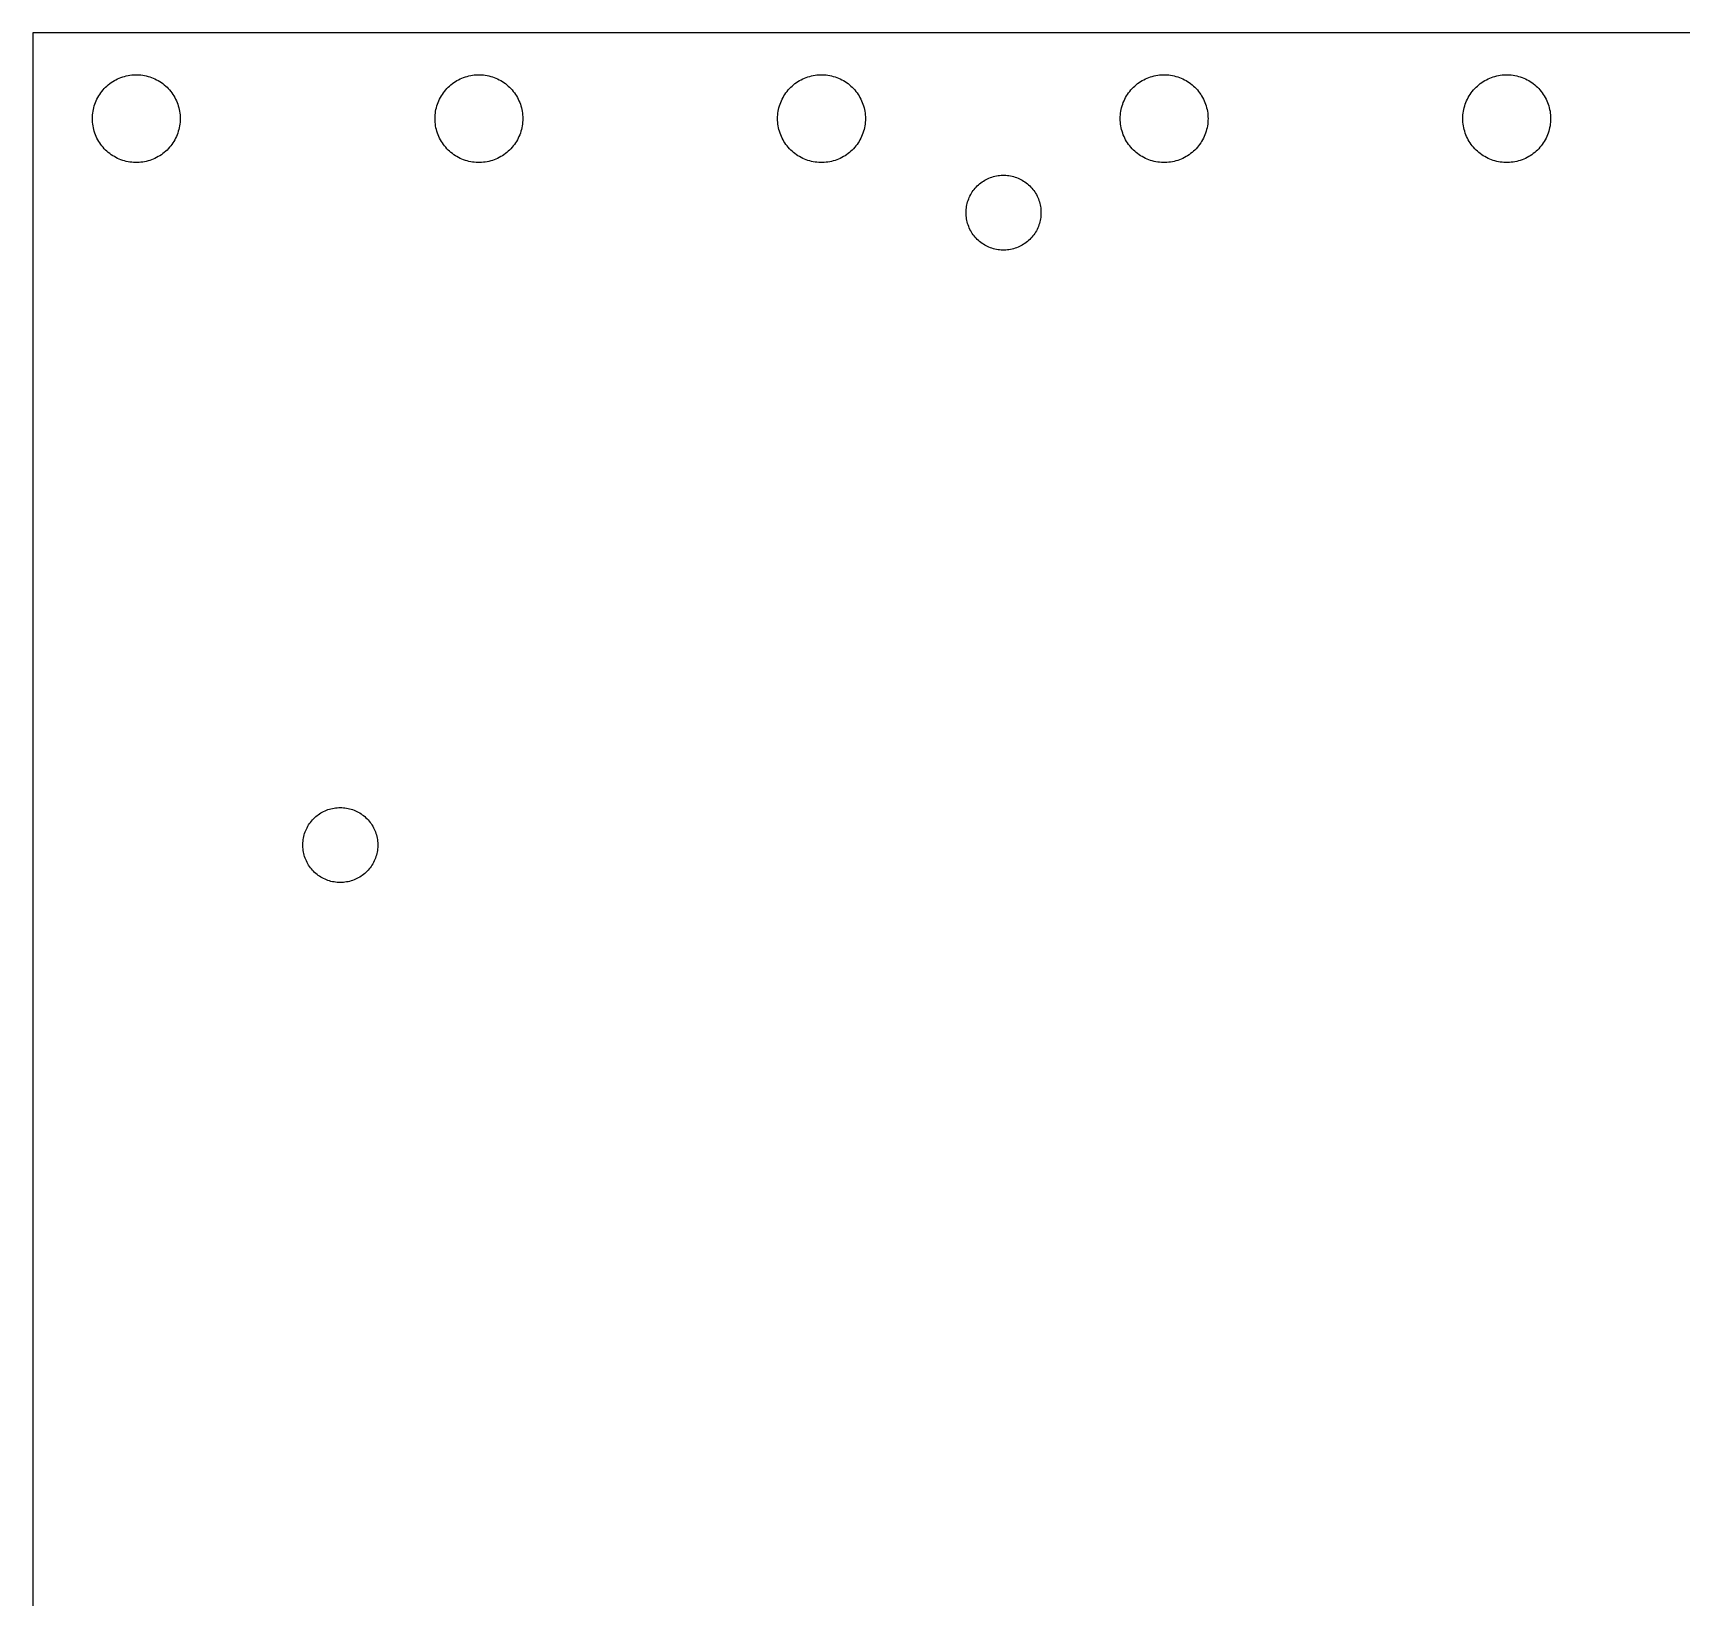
# Model space of a CAD drawing. Header units: metres. Extents: x -153 to 153, y -94 to 52.
# Drawn here: x -152.8 to -75.9, y -21 to 52.1 of the extents above; entities that cross this region are included whole.
import ezdxf

# ---------------------------------------------------------------- set-up
doc = ezdxf.new("R2010")
doc.units = ezdxf.units.M

msp = doc.modelspace()

# ---------------------------------------------------------------- linework, layer by layer
for p, q in [((152.825, 52.0697), (-152.825, 52.0697)), ((-152.825, 52.0697), (-152.825, -74.9299)), ((-148.633, 50.0194), (-148.551, 50.0442)), ((-148.551, 50.0442), (-148.467, 50.0655)), ((-148.467, 50.0655), (-148.384, 50.0834)), ((-148.384, 50.0834), (-148.299, 50.0977)), ((-148.299, 50.0977), (-148.213, 50.1086)), ((-148.213, 50.1086), (-148.128, 50.1159)), ((-148.128, 50.1159), (-148.042, 50.1194)), ((-148.042, 50.1194), (-147.956, 50.1194)), ((-147.956, 50.1194), (-147.87, 50.1159)), ((-147.87, 50.1159), (-147.785, 50.1086)), ((-147.785, 50.1086), (-147.7, 50.0977)), ((-147.7, 50.0977), (-147.615, 50.0834)), ((-147.615, 50.0834), (-147.531, 50.0655)), ((-147.531, 50.0655), (-147.448, 50.0442)), ((-147.448, 50.0442), (-147.366, 50.0194)), ((-132.633, 50.0194), (-132.55, 50.0442)), ((-132.55, 50.0442), (-132.467, 50.0655)), ((-132.467, 50.0655), (-132.383, 50.0834)), ((-132.383, 50.0834), (-132.299, 50.0977)), ((-132.299, 50.0977), (-132.214, 50.1086)), ((-132.214, 50.1086), (-132.128, 50.1159)), ((-132.128, 50.1159), (-132.042, 50.1194)), ((-132.042, 50.1194), (-131.956, 50.1194)), ((-131.956, 50.1194), (-131.871, 50.1159)), ((-131.871, 50.1159), (-131.785, 50.1086)), ((-131.785, 50.1086), (-131.7, 50.0977)), ((-131.7, 50.0977), (-131.615, 50.0834)), ((-131.615, 50.0834), (-131.531, 50.0655)), ((-131.531, 50.0655), (-131.448, 50.0442)), ((-131.448, 50.0442), (-131.366, 50.0194)), ((-116.633, 50.0194), (-116.551, 50.0442)), ((-116.551, 50.0442), (-116.467, 50.0655)), ((-116.467, 50.0655), (-116.384, 50.0834)), ((-116.384, 50.0834), (-116.299, 50.0977)), ((-116.299, 50.0977), (-116.213, 50.1086)), ((-116.213, 50.1086), (-116.128, 50.1159)), ((-116.128, 50.1159), (-116.042, 50.1194)), ((-116.042, 50.1194), (-115.956, 50.1194)), ((-115.956, 50.1194), (-115.87, 50.1159)), ((-115.87, 50.1159), (-115.785, 50.1086)), ((-115.785, 50.1086), (-115.7, 50.0977)), ((-115.7, 50.0977), (-115.615, 50.0834)), ((-115.615, 50.0834), (-115.531, 50.0655)), ((-115.531, 50.0655), (-115.448, 50.0442)), ((-115.448, 50.0442), (-115.366, 50.0194)), ((-100.633, 50.0194), (-100.55, 50.0442)), ((-100.55, 50.0442), (-100.468, 50.0655)), ((-100.468, 50.0655), (-100.383, 50.0834)), ((-100.383, 50.0834), (-100.299, 50.0977)), ((-100.299, 50.0977), (-100.214, 50.1086)), ((-100.214, 50.1086), (-100.128, 50.1159)), ((-100.128, 50.1159), (-100.042, 50.1194)), ((-100.042, 50.1194), (-99.9563, 50.1194)), ((-99.9563, 50.1194), (-99.8706, 50.1159)), ((-99.8706, 50.1159), (-99.785, 50.1086)), ((-99.785, 50.1086), (-99.6997, 50.0977)), ((-99.6997, 50.0977), (-99.6152, 50.0834)), ((-99.6152, 50.0834), (-99.5311, 50.0655)), ((-99.5311, 50.0655), (-99.4482, 50.0442)), ((-99.4482, 50.0442), (-99.366, 50.0194)), ((-84.6328, 50.0194), (-84.5507, 50.0442)), ((-84.5507, 50.0442), (-84.4673, 50.0655)), ((-84.4673, 50.0655), (-84.3836, 50.0834)), ((-84.3836, 50.0834), (-84.2987, 50.0977)), ((-84.2987, 50.0977), (-84.2135, 50.1086)), ((-84.2135, 50.1086), (-84.1282, 50.1159)), ((-84.1282, 50.1159), (-84.0422, 50.1194)), ((-84.0422, 50.1194), (-83.9565, 50.1194)), ((-83.9565, 50.1194), (-83.8705, 50.1159)), ((-83.8705, 50.1159), (-83.7852, 50.1086)), ((-83.7852, 50.1086), (-83.6999, 50.0977)), ((-83.6999, 50.0977), (-83.6151, 50.0834)), ((-83.6151, 50.0834), (-83.5313, 50.0655)), ((-83.5313, 50.0655), (-83.448, 50.0442)), ((-83.448, 50.0442), (-83.3658, 50.0194)), ((-149.707, 49.2044), (-149.658, 49.2749)), ((-149.658, 49.2749), (-149.606, 49.3431)), ((-149.606, 49.3431), (-149.551, 49.4094)), ((-149.551, 49.4094), (-149.494, 49.4729)), ((-149.494, 49.4729), (-149.434, 49.5346)), ((-149.434, 49.5346), (-149.371, 49.5931)), ((-149.371, 49.5931), (-149.306, 49.6493)), ((-149.306, 49.6493), (-149.239, 49.7028)), ((-149.239, 49.7028), (-149.169, 49.7532)), ((-149.169, 49.7532), (-149.098, 49.8008)), ((-149.098, 49.8008), (-149.024, 49.845)), ((-149.024, 49.845), (-148.949, 49.8865)), ((-148.949, 49.8865), (-148.872, 49.9249)), ((-148.872, 49.9249), (-148.794, 49.9597)), ((-148.794, 49.9597), (-148.714, 49.9911)), ((-148.714, 49.9911), (-148.633, 50.0194)), ((-147.366, 50.0194), (-147.285, 49.9911)), ((-147.285, 49.9911), (-147.205, 49.9597)), ((-147.205, 49.9597), (-147.126, 49.9249)), ((-147.126, 49.9249), (-147.05, 49.8865)), ((-147.05, 49.8865), (-146.974, 49.845)), ((-146.974, 49.845), (-146.901, 49.8008)), ((-146.901, 49.8008), (-146.829, 49.7532)), ((-146.829, 49.7532), (-146.76, 49.7028)), ((-146.76, 49.7028), (-146.693, 49.6493)), ((-146.693, 49.6493), (-146.627, 49.5931)), ((-146.627, 49.5931), (-146.565, 49.5346)), ((-146.565, 49.5346), (-146.505, 49.4729)), ((-146.505, 49.4729), (-146.448, 49.4094)), ((-146.448, 49.4094), (-146.393, 49.3431)), ((-146.393, 49.3431), (-146.341, 49.2749)), ((-146.341, 49.2749), (-146.292, 49.2044)), ((-133.707, 49.2044), (-133.658, 49.2749)), ((-133.658, 49.2749), (-133.606, 49.3431)), ((-133.606, 49.3431), (-133.551, 49.4094)), ((-133.551, 49.4094), (-133.494, 49.4729)), ((-133.494, 49.4729), (-133.434, 49.5346)), ((-133.434, 49.5346), (-133.371, 49.5931)), ((-133.371, 49.5931), (-133.306, 49.6493)), ((-133.306, 49.6493), (-133.239, 49.7028)), ((-133.239, 49.7028), (-133.169, 49.7532)), ((-133.169, 49.7532), (-133.098, 49.8008)), ((-133.098, 49.8008), (-133.024, 49.845)), ((-133.024, 49.845), (-132.949, 49.8865)), ((-132.949, 49.8865), (-132.872, 49.9249)), ((-132.872, 49.9249), (-132.794, 49.9597)), ((-132.794, 49.9597), (-132.714, 49.9911)), ((-132.714, 49.9911), (-132.633, 50.0194)), ((-131.366, 50.0194), (-131.285, 49.9911)), ((-131.285, 49.9911), (-131.205, 49.9597)), ((-131.205, 49.9597), (-131.126, 49.9249)), ((-131.126, 49.9249), (-131.05, 49.8865)), ((-131.05, 49.8865), (-130.974, 49.845)), ((-130.974, 49.845), (-130.901, 49.8008)), ((-130.901, 49.8008), (-130.829, 49.7532)), ((-130.829, 49.7532), (-130.76, 49.7028)), ((-130.76, 49.7028), (-130.692, 49.6493)), ((-130.692, 49.6493), (-130.628, 49.5931)), ((-130.628, 49.5931), (-130.565, 49.5346)), ((-130.565, 49.5346), (-130.505, 49.4729)), ((-130.505, 49.4729), (-130.447, 49.4094)), ((-130.447, 49.4094), (-130.393, 49.3431)), ((-130.393, 49.3431), (-130.341, 49.2749)), ((-130.341, 49.2749), (-130.292, 49.2044)), ((-117.707, 49.2044), (-117.658, 49.2749)), ((-117.658, 49.2749), (-117.606, 49.3431)), ((-117.606, 49.3431), (-117.551, 49.4094)), ((-117.551, 49.4094), (-117.494, 49.4729)), ((-117.494, 49.4729), (-117.434, 49.5346)), ((-117.434, 49.5346), (-117.371, 49.5931)), ((-117.371, 49.5931), (-117.306, 49.6493)), ((-117.306, 49.6493), (-117.239, 49.7028)), ((-117.239, 49.7028), (-117.169, 49.7532)), ((-117.169, 49.7532), (-117.098, 49.8008)), ((-117.098, 49.8008), (-117.024, 49.845)), ((-117.024, 49.845), (-116.949, 49.8865)), ((-116.949, 49.8865), (-116.872, 49.9249)), ((-116.872, 49.9249), (-116.794, 49.9597)), ((-116.794, 49.9597), (-116.714, 49.9911)), ((-116.714, 49.9911), (-116.633, 50.0194)), ((-115.366, 50.0194), (-115.285, 49.9911)), ((-115.285, 49.9911), (-115.205, 49.9597)), ((-115.205, 49.9597), (-115.126, 49.9249)), ((-115.126, 49.9249), (-115.05, 49.8865)), ((-115.05, 49.8865), (-114.974, 49.845)), ((-114.974, 49.845), (-114.901, 49.8008)), ((-114.901, 49.8008), (-114.829, 49.7532)), ((-114.829, 49.7532), (-114.76, 49.7028)), ((-114.76, 49.7028), (-114.693, 49.6493)), ((-114.693, 49.6493), (-114.627, 49.5931)), ((-114.627, 49.5931), (-114.565, 49.5346)), ((-114.565, 49.5346), (-114.505, 49.4729)), ((-114.505, 49.4729), (-114.448, 49.4094)), ((-114.448, 49.4094), (-114.393, 49.3431)), ((-114.393, 49.3431), (-114.341, 49.2749)), ((-114.341, 49.2749), (-114.292, 49.2044)), ((-101.707, 49.2044), (-101.658, 49.2749)), ((-101.658, 49.2749), (-101.606, 49.3431)), ((-101.606, 49.3431), (-101.551, 49.4094)), ((-101.551, 49.4094), (-101.494, 49.4729)), ((-101.494, 49.4729), (-101.434, 49.5346)), ((-101.434, 49.5346), (-101.371, 49.5931)), ((-101.371, 49.5931), (-101.306, 49.6493)), ((-101.306, 49.6493), (-101.239, 49.7028)), ((-101.239, 49.7028), (-101.169, 49.7532)), ((-101.169, 49.7532), (-101.098, 49.8008)), ((-101.098, 49.8008), (-101.024, 49.845)), ((-101.024, 49.845), (-100.949, 49.8865)), ((-100.949, 49.8865), (-100.872, 49.9249)), ((-100.872, 49.9249), (-100.794, 49.9597)), ((-100.794, 49.9597), (-100.714, 49.9911)), ((-100.714, 49.9911), (-100.633, 50.0194)), ((-99.366, 50.0194), (-99.2846, 49.9911)), ((-99.2846, 49.9911), (-99.2048, 49.9597)), ((-99.2048, 49.9597), (-99.1265, 49.9249)), ((-99.1265, 49.9249), (-99.0494, 49.8865)), ((-99.0494, 49.8865), (-98.9742, 49.845)), ((-98.9742, 49.845), (-98.9009, 49.8008)), ((-98.9009, 49.8008), (-98.8292, 49.7532)), ((-98.8292, 49.7532), (-98.7599, 49.7028)), ((-98.7599, 49.7028), (-98.6924, 49.6493)), ((-98.6924, 49.6493), (-98.6277, 49.5931)), ((-98.6277, 49.5931), (-98.5649, 49.5346)), ((-98.5649, 49.5346), (-98.5048, 49.4729)), ((-98.5048, 49.4729), (-98.4475, 49.4094)), ((-98.4475, 49.4094), (-98.3928, 49.3431)), ((-98.3928, 49.3431), (-98.3409, 49.2749)), ((-98.3409, 49.2749), (-98.2917, 49.2044)), ((-85.7068, 49.2044), (-85.6579, 49.2749)), ((-85.6579, 49.2749), (-85.606, 49.3431)), ((-85.606, 49.3431), (-85.551, 49.4094)), ((-85.551, 49.4094), (-85.4936, 49.4729)), ((-85.4936, 49.4729), (-85.4335, 49.5346)), ((-85.4335, 49.5346), (-85.3711, 49.5931)), ((-85.3711, 49.5931), (-85.306, 49.6493)), ((-85.306, 49.6493), (-85.2386, 49.7028)), ((-85.2386, 49.7028), (-85.1692, 49.7532)), ((-85.1692, 49.7532), (-85.0979, 49.8008)), ((-85.0979, 49.8008), (-85.0243, 49.845)), ((-85.0243, 49.845), (-84.9491, 49.8865)), ((-84.9491, 49.8865), (-84.8723, 49.9249)), ((-84.8723, 49.9249), (-84.7937, 49.9597)), ((-84.7937, 49.9597), (-84.7138, 49.9911)), ((-84.7138, 49.9911), (-84.6328, 50.0194)), ((-83.3658, 50.0194), (-83.2848, 49.9911)), ((-83.2848, 49.9911), (-83.205, 49.9597)), ((-83.205, 49.9597), (-83.1263, 49.9249)), ((-83.1263, 49.9249), (-83.0496, 49.8865)), ((-83.0496, 49.8865), (-82.9744, 49.845)), ((-82.9744, 49.845), (-82.9008, 49.8008)), ((-82.9008, 49.8008), (-82.8294, 49.7532)), ((-82.8294, 49.7532), (-82.7601, 49.7028)), ((-82.7601, 49.7028), (-82.6926, 49.6493)), ((-82.6926, 49.6493), (-82.6275, 49.5931)), ((-82.6275, 49.5931), (-82.5651, 49.5346)), ((-82.5651, 49.5346), (-82.505, 49.4729)), ((-82.505, 49.4729), (-82.4473, 49.4094)), ((-82.4473, 49.4094), (-82.3926, 49.3431)), ((-82.3926, 49.3431), (-82.3407, 49.2749)), ((-82.3407, 49.2749), (-82.2919, 49.2044)), ((-150.021, 48.4118), (-150.004, 48.4959)), ((-150.004, 48.4959), (-149.985, 48.5796)), ((-149.985, 48.5796), (-149.962, 48.6621)), ((-149.962, 48.6621), (-149.935, 48.7439)), ((-149.935, 48.7439), (-149.905, 48.8245)), ((-149.905, 48.8245), (-149.872, 48.9036)), ((-149.872, 48.9036), (-149.835, 48.9811)), ((-149.835, 48.9811), (-149.796, 49.0575)), ((-149.796, 49.0575), (-149.753, 49.1319)), ((-149.753, 49.1319), (-149.707, 49.2044)), ((-146.292, 49.2044), (-146.246, 49.1319)), ((-146.246, 49.1319), (-146.203, 49.0575)), ((-146.203, 49.0575), (-146.163, 48.9811)), ((-146.163, 48.9811), (-146.127, 48.9036)), ((-146.127, 48.9036), (-146.093, 48.8245)), ((-146.093, 48.8245), (-146.063, 48.7439)), ((-146.063, 48.7439), (-146.037, 48.6621)), ((-146.037, 48.6621), (-146.014, 48.5796)), ((-146.014, 48.5796), (-145.994, 48.4959)), ((-145.994, 48.4959), (-145.978, 48.4118)), ((-134.021, 48.4118), (-134.005, 48.4959)), ((-134.005, 48.4959), (-133.985, 48.5796)), ((-133.985, 48.5796), (-133.962, 48.6621)), ((-133.962, 48.6621), (-133.935, 48.7439)), ((-133.935, 48.7439), (-133.905, 48.8245)), ((-133.905, 48.8245), (-133.872, 48.9036)), ((-133.872, 48.9036), (-133.836, 48.9811)), ((-133.836, 48.9811), (-133.796, 49.0575)), ((-133.796, 49.0575), (-133.753, 49.1319)), ((-133.753, 49.1319), (-133.707, 49.2044)), ((-130.292, 49.2044), (-130.246, 49.1319)), ((-130.246, 49.1319), (-130.203, 49.0575)), ((-130.203, 49.0575), (-130.163, 48.9811)), ((-130.163, 48.9811), (-130.127, 48.9036)), ((-130.127, 48.9036), (-130.093, 48.8245)), ((-130.093, 48.8245), (-130.063, 48.7439)), ((-130.063, 48.7439), (-130.037, 48.6621)), ((-130.037, 48.6621), (-130.014, 48.5796)), ((-130.014, 48.5796), (-129.994, 48.4959)), ((-129.994, 48.4959), (-129.978, 48.4118)), ((-118.021, 48.4118), (-118.004, 48.4959)), ((-118.004, 48.4959), (-117.985, 48.5796)), ((-117.985, 48.5796), (-117.962, 48.6621)), ((-117.962, 48.6621), (-117.935, 48.7439)), ((-117.935, 48.7439), (-117.905, 48.8245)), ((-117.905, 48.8245), (-117.872, 48.9036)), ((-117.872, 48.9036), (-117.835, 48.9811)), ((-117.835, 48.9811), (-117.796, 49.0575)), ((-117.796, 49.0575), (-117.753, 49.1319)), ((-117.753, 49.1319), (-117.707, 49.2044)), ((-114.292, 49.2044), (-114.246, 49.1319)), ((-114.246, 49.1319), (-114.203, 49.0575)), ((-114.203, 49.0575), (-114.163, 48.9811)), ((-114.163, 48.9811), (-114.126, 48.9036)), ((-114.126, 48.9036), (-114.093, 48.8245)), ((-114.093, 48.8245), (-114.063, 48.7439)), ((-114.063, 48.7439), (-114.037, 48.6621)), ((-114.037, 48.6621), (-114.014, 48.5796)), ((-114.014, 48.5796), (-113.994, 48.4959)), ((-113.994, 48.4959), (-113.978, 48.4118)), ((-102.021, 48.4118), (-102.005, 48.4959)), ((-102.005, 48.4959), (-101.985, 48.5796)), ((-101.985, 48.5796), (-101.962, 48.6621)), ((-101.962, 48.6621), (-101.935, 48.7439)), ((-101.935, 48.7439), (-101.905, 48.8245)), ((-101.905, 48.8245), (-101.872, 48.9036)), ((-101.872, 48.9036), (-101.836, 48.9811)), ((-101.836, 48.9811), (-101.796, 49.0575)), ((-101.796, 49.0575), (-101.753, 49.1319)), ((-101.753, 49.1319), (-101.707, 49.2044)), ((-98.2917, 49.2044), (-98.2459, 49.1319)), ((-98.2459, 49.1319), (-98.2029, 49.0575)), ((-98.2029, 49.0575), (-98.163, 48.9811)), ((-98.163, 48.9811), (-98.1266, 48.9036)), ((-98.1266, 48.9036), (-98.0932, 48.8245)), ((-98.0932, 48.8245), (-98.0634, 48.7439)), ((-98.0634, 48.7439), (-98.0367, 48.6621)), ((-98.0367, 48.6621), (-98.0138, 48.5796)), ((-98.0138, 48.5796), (-97.994, 48.4959)), ((-97.994, 48.4959), (-97.9781, 48.4118)), ((-86.0207, 48.4118), (-86.0044, 48.4959)), ((-86.0044, 48.4959), (-85.9851, 48.5796)), ((-85.9851, 48.5796), (-85.9618, 48.6621)), ((-85.9618, 48.6621), (-85.9355, 48.7439)), ((-85.9355, 48.7439), (-85.9052, 48.8245)), ((-85.9052, 48.8245), (-85.8723, 48.9036)), ((-85.8723, 48.9036), (-85.8355, 48.9811)), ((-85.8355, 48.9811), (-85.7959, 49.0575)), ((-85.7959, 49.0575), (-85.7529, 49.1319)), ((-85.7529, 49.1319), (-85.7068, 49.2044)), ((-82.2919, 49.2044), (-82.2458, 49.1319)), ((-82.2458, 49.1319), (-82.2027, 49.0575)), ((-82.2027, 49.0575), (-82.1632, 48.9811)), ((-82.1632, 48.9811), (-82.1264, 48.9036)), ((-82.1264, 48.9036), (-82.0934, 48.8245)), ((-82.0934, 48.8245), (-82.0632, 48.7439)), ((-82.0632, 48.7439), (-82.0369, 48.6621)), ((-82.0369, 48.6621), (-82.0136, 48.5796)), ((-82.0136, 48.5796), (-81.9942, 48.4959)), ((-81.9942, 48.4959), (-81.9779, 48.4118)), ((-150.049, 48.0699), (-150.047, 48.1556)), ((-150.047, 47.9839), (-150.049, 48.0699)), ((-150.047, 48.1556), (-150.042, 48.2412)), ((-150.042, 47.8982), (-150.047, 47.9839)), ((-150.042, 48.2412), (-150.033, 48.3269)), ((-150.033, 47.813), (-150.042, 47.8982)), ((-150.033, 48.3269), (-150.021, 48.4118)), ((-150.021, 47.7281), (-150.033, 47.813)), ((-150.004, 47.6436), (-150.021, 47.7281)), ((-145.978, 47.7281), (-145.994, 47.6436)), ((-145.978, 48.4118), (-145.966, 48.3269)), ((-145.966, 47.813), (-145.978, 47.7281)), ((-145.966, 48.3269), (-145.957, 48.2412)), ((-145.957, 47.8982), (-145.966, 47.813)), ((-145.957, 48.2412), (-145.951, 48.1556)), ((-145.951, 47.9839), (-145.957, 47.8982)), ((-145.951, 48.1556), (-145.949, 48.0699)), ((-145.949, 48.0699), (-145.951, 47.9839)), ((-134.049, 48.0699), (-134.048, 48.1556)), ((-134.048, 47.9839), (-134.049, 48.0699)), ((-134.048, 48.1556), (-134.042, 48.2412)), ((-134.042, 47.8982), (-134.048, 47.9839)), ((-134.042, 48.2412), (-134.033, 48.3269)), ((-134.033, 47.813), (-134.042, 47.8982)), ((-134.033, 48.3269), (-134.021, 48.4118)), ((-134.021, 47.7281), (-134.033, 47.813)), ((-134.005, 47.6436), (-134.021, 47.7281)), ((-129.978, 47.7281), (-129.994, 47.6436)), ((-129.978, 48.4118), (-129.965, 48.3269)), ((-129.965, 47.813), (-129.978, 47.7281)), ((-129.965, 48.3269), (-129.956, 48.2412)), ((-129.956, 47.8982), (-129.965, 47.813)), ((-129.956, 48.2412), (-129.951, 48.1556)), ((-129.951, 47.9839), (-129.956, 47.8982)), ((-129.951, 48.1556), (-129.949, 48.0699)), ((-129.949, 48.0699), (-129.951, 47.9839)), ((-118.049, 48.0699), (-118.047, 48.1556)), ((-118.047, 47.9839), (-118.049, 48.0699)), ((-118.047, 48.1556), (-118.042, 48.2412)), ((-118.042, 47.8982), (-118.047, 47.9839)), ((-118.042, 48.2412), (-118.033, 48.3269)), ((-118.033, 47.813), (-118.042, 47.8982)), ((-118.033, 48.3269), (-118.021, 48.4118)), ((-118.021, 47.7281), (-118.033, 47.813)), ((-118.004, 47.6436), (-118.021, 47.7281)), ((-113.978, 47.7281), (-113.994, 47.6436)), ((-113.978, 48.4118), (-113.966, 48.3269)), ((-113.966, 47.813), (-113.978, 47.7281)), ((-113.966, 48.3269), (-113.957, 48.2412)), ((-113.957, 47.8982), (-113.966, 47.813)), ((-113.957, 48.2412), (-113.951, 48.1556)), ((-113.951, 47.9839), (-113.957, 47.8982)), ((-113.951, 48.1556), (-113.949, 48.0699)), ((-113.949, 48.0699), (-113.951, 47.9839)), ((-102.049, 48.0699), (-102.048, 48.1556)), ((-102.048, 47.9839), (-102.049, 48.0699)), ((-102.048, 48.1556), (-102.042, 48.2412)), ((-102.042, 47.8982), (-102.048, 47.9839)), ((-102.042, 48.2412), (-102.033, 48.3269)), ((-102.033, 47.813), (-102.042, 47.8982)), ((-102.033, 48.3269), (-102.021, 48.4118)), ((-102.021, 47.7281), (-102.033, 47.813)), ((-102.005, 47.6436), (-102.021, 47.7281)), ((-97.9781, 47.7281), (-97.994, 47.6436)), ((-97.9781, 48.4118), (-97.9653, 48.3269)), ((-97.9653, 47.813), (-97.9781, 47.7281)), ((-97.9653, 48.3269), (-97.9564, 48.2412)), ((-97.9564, 47.8982), (-97.9653, 47.813)), ((-97.9564, 48.2412), (-97.951, 48.1556)), ((-97.951, 47.9839), (-97.9564, 47.8982)), ((-97.951, 48.1556), (-97.9494, 48.0699)), ((-97.9494, 48.0699), (-97.951, 47.9839)), ((-86.0494, 48.0699), (-86.0475, 48.1556)), ((-86.0475, 47.9839), (-86.0494, 48.0699)), ((-86.0475, 48.1556), (-86.042, 48.2412)), ((-86.042, 47.8982), (-86.0475, 47.9839)), ((-86.042, 48.2412), (-86.0331, 48.3269)), ((-86.0331, 47.813), (-86.042, 47.8982)), ((-86.0331, 48.3269), (-86.0207, 48.4118)), ((-86.0207, 47.7281), (-86.0331, 47.813)), ((-86.0044, 47.6436), (-86.0207, 47.7281)), ((-81.9779, 47.7281), (-81.9942, 47.6436)), ((-81.9779, 48.4118), (-81.9655, 48.3269)), ((-81.9655, 47.813), (-81.9779, 47.7281)), ((-81.9655, 48.3269), (-81.9566, 48.2412)), ((-81.9566, 47.8982), (-81.9655, 47.813)), ((-81.9566, 48.2412), (-81.9512, 48.1556)), ((-81.9512, 47.9839), (-81.9566, 47.8982)), ((-81.9512, 48.1556), (-81.9493, 48.0699)), ((-81.9493, 48.0699), (-81.9512, 47.9839)), ((-149.985, 47.5599), (-150.004, 47.6436)), ((-149.962, 47.4773), (-149.985, 47.5599)), ((-149.935, 47.3956), (-149.962, 47.4773)), ((-149.905, 47.3153), (-149.935, 47.3956)), ((-149.872, 47.2359), (-149.905, 47.3153)), ((-149.835, 47.1584), (-149.872, 47.2359)), ((-149.796, 47.0824), (-149.835, 47.1584)), ((-149.753, 47.008), (-149.796, 47.0824)), ((-149.707, 46.9355), (-149.753, 47.008)), ((-146.246, 47.008), (-146.292, 46.9355)), ((-146.203, 47.0824), (-146.246, 47.008)), ((-146.163, 47.1584), (-146.203, 47.0824)), ((-146.127, 47.2359), (-146.163, 47.1584)), ((-146.093, 47.3153), (-146.127, 47.2359)), ((-146.063, 47.3956), (-146.093, 47.3153)), ((-146.037, 47.4773), (-146.063, 47.3956)), ((-146.014, 47.5599), (-146.037, 47.4773)), ((-145.994, 47.6436), (-146.014, 47.5599)), ((-133.985, 47.5599), (-134.005, 47.6436)), ((-133.962, 47.4773), (-133.985, 47.5599)), ((-133.935, 47.3956), (-133.962, 47.4773)), ((-133.905, 47.3153), (-133.935, 47.3956)), ((-133.872, 47.2359), (-133.905, 47.3153)), ((-133.836, 47.1584), (-133.872, 47.2359)), ((-133.796, 47.0824), (-133.836, 47.1584)), ((-133.753, 47.008), (-133.796, 47.0824)), ((-133.707, 46.9355), (-133.753, 47.008)), ((-130.246, 47.008), (-130.292, 46.9355)), ((-130.203, 47.0824), (-130.246, 47.008)), ((-130.163, 47.1584), (-130.203, 47.0824)), ((-130.127, 47.2359), (-130.163, 47.1584)), ((-130.093, 47.3153), (-130.127, 47.2359)), ((-130.063, 47.3956), (-130.093, 47.3153)), ((-130.037, 47.4773), (-130.063, 47.3956)), ((-130.014, 47.5599), (-130.037, 47.4773)), ((-129.994, 47.6436), (-130.014, 47.5599)), ((-117.985, 47.5599), (-118.004, 47.6436)), ((-117.962, 47.4773), (-117.985, 47.5599)), ((-117.935, 47.3956), (-117.962, 47.4773)), ((-117.905, 47.3153), (-117.935, 47.3956)), ((-117.872, 47.2359), (-117.905, 47.3153)), ((-117.835, 47.1584), (-117.872, 47.2359)), ((-117.796, 47.0824), (-117.835, 47.1584)), ((-117.753, 47.008), (-117.796, 47.0824)), ((-117.707, 46.9355), (-117.753, 47.008)), ((-114.246, 47.008), (-114.292, 46.9355)), ((-114.203, 47.0824), (-114.246, 47.008)), ((-114.163, 47.1584), (-114.203, 47.0824)), ((-114.126, 47.2359), (-114.163, 47.1584)), ((-114.093, 47.3153), (-114.126, 47.2359)), ((-114.063, 47.3956), (-114.093, 47.3153)), ((-114.037, 47.4773), (-114.063, 47.3956)), ((-114.014, 47.5599), (-114.037, 47.4773)), ((-113.994, 47.6436), (-114.014, 47.5599)), ((-101.985, 47.5599), (-102.005, 47.6436)), ((-101.962, 47.4773), (-101.985, 47.5599)), ((-101.935, 47.3956), (-101.962, 47.4773)), ((-101.905, 47.3153), (-101.935, 47.3956)), ((-101.872, 47.2359), (-101.905, 47.3153)), ((-101.836, 47.1584), (-101.872, 47.2359)), ((-101.796, 47.0824), (-101.836, 47.1584)), ((-101.753, 47.008), (-101.796, 47.0824)), ((-101.707, 46.9355), (-101.753, 47.008)), ((-98.2459, 47.008), (-98.2917, 46.9355)), ((-98.2029, 47.0824), (-98.2459, 47.008)), ((-98.163, 47.1584), (-98.2029, 47.0824)), ((-98.1266, 47.2359), (-98.163, 47.1584)), ((-98.0932, 47.3153), (-98.1266, 47.2359)), ((-98.0634, 47.3956), (-98.0932, 47.3153)), ((-98.0367, 47.4773), (-98.0634, 47.3956)), ((-98.0138, 47.5599), (-98.0367, 47.4773)), ((-97.994, 47.6436), (-98.0138, 47.5599)), ((-85.9851, 47.5599), (-86.0044, 47.6436)), ((-85.9618, 47.4773), (-85.9851, 47.5599)), ((-85.9355, 47.3956), (-85.9618, 47.4773)), ((-85.9052, 47.3153), (-85.9355, 47.3956)), ((-85.8723, 47.2359), (-85.9052, 47.3153)), ((-85.8355, 47.1584), (-85.8723, 47.2359)), ((-85.7959, 47.0824), (-85.8355, 47.1584)), ((-85.7529, 47.008), (-85.7959, 47.0824)), ((-85.7068, 46.9355), (-85.7529, 47.008)), ((-82.2458, 47.008), (-82.2919, 46.9355)), ((-82.2027, 47.0824), (-82.2458, 47.008)), ((-82.1632, 47.1584), (-82.2027, 47.0824)), ((-82.1264, 47.2359), (-82.1632, 47.1584)), ((-82.0934, 47.3153), (-82.1264, 47.2359)), ((-82.0632, 47.3956), (-82.0934, 47.3153)), ((-82.0369, 47.4773), (-82.0632, 47.3956)), ((-82.0136, 47.5599), (-82.0369, 47.4773)), ((-81.9942, 47.6436), (-82.0136, 47.5599)), ((-149.658, 46.865), (-149.707, 46.9355)), ((-149.606, 46.7964), (-149.658, 46.865)), ((-149.551, 46.7305), (-149.606, 46.7964)), ((-149.494, 46.6665), (-149.551, 46.7305)), ((-149.434, 46.6053), (-149.494, 46.6665)), ((-149.371, 46.5464), (-149.434, 46.6053)), ((-149.306, 46.4902), (-149.371, 46.5464)), ((-149.239, 46.4371), (-149.306, 46.4902)), ((-149.169, 46.3863), (-149.239, 46.4371)), ((-149.098, 46.339), (-149.169, 46.3863)), ((-149.024, 46.2945), (-149.098, 46.339)), ((-148.949, 46.253), (-149.024, 46.2945)), ((-148.872, 46.215), (-148.949, 46.253)), ((-148.794, 46.1801), (-148.872, 46.215)), ((-148.714, 46.1483), (-148.794, 46.1801)), ((-147.205, 46.1801), (-147.285, 46.1483)), ((-147.126, 46.215), (-147.205, 46.1801)), ((-147.05, 46.253), (-147.126, 46.215)), ((-146.974, 46.2945), (-147.05, 46.253)), ((-146.901, 46.339), (-146.974, 46.2945)), ((-146.829, 46.3863), (-146.901, 46.339)), ((-146.76, 46.4371), (-146.829, 46.3863)), ((-146.693, 46.4902), (-146.76, 46.4371)), ((-146.627, 46.5464), (-146.693, 46.4902)), ((-146.565, 46.6053), (-146.627, 46.5464)), ((-146.505, 46.6665), (-146.565, 46.6053)), ((-146.448, 46.7305), (-146.505, 46.6665)), ((-146.393, 46.7964), (-146.448, 46.7305)), ((-146.341, 46.865), (-146.393, 46.7964)), ((-146.292, 46.9355), (-146.341, 46.865)), ((-133.658, 46.865), (-133.707, 46.9355)), ((-133.606, 46.7964), (-133.658, 46.865)), ((-133.551, 46.7305), (-133.606, 46.7964)), ((-133.494, 46.6665), (-133.551, 46.7305)), ((-133.434, 46.6053), (-133.494, 46.6665)), ((-133.371, 46.5464), (-133.434, 46.6053)), ((-133.306, 46.4902), (-133.371, 46.5464)), ((-133.239, 46.4371), (-133.306, 46.4902)), ((-133.169, 46.3863), (-133.239, 46.4371)), ((-133.098, 46.339), (-133.169, 46.3863)), ((-133.024, 46.2945), (-133.098, 46.339)), ((-132.949, 46.253), (-133.024, 46.2945)), ((-132.872, 46.215), (-132.949, 46.253)), ((-132.794, 46.1801), (-132.872, 46.215)), ((-132.714, 46.1483), (-132.794, 46.1801)), ((-131.205, 46.1801), (-131.285, 46.1483)), ((-131.126, 46.215), (-131.205, 46.1801)), ((-131.05, 46.253), (-131.126, 46.215)), ((-130.974, 46.2945), (-131.05, 46.253)), ((-130.901, 46.339), (-130.974, 46.2945)), ((-130.829, 46.3863), (-130.901, 46.339)), ((-130.76, 46.4371), (-130.829, 46.3863)), ((-130.692, 46.4902), (-130.76, 46.4371)), ((-130.628, 46.5464), (-130.692, 46.4902)), ((-130.565, 46.6053), (-130.628, 46.5464)), ((-130.505, 46.6665), (-130.565, 46.6053)), ((-130.447, 46.7305), (-130.505, 46.6665)), ((-130.393, 46.7964), (-130.447, 46.7305)), ((-130.341, 46.865), (-130.393, 46.7964)), ((-130.292, 46.9355), (-130.341, 46.865)), ((-117.658, 46.865), (-117.707, 46.9355)), ((-117.606, 46.7964), (-117.658, 46.865)), ((-117.551, 46.7305), (-117.606, 46.7964)), ((-117.494, 46.6665), (-117.551, 46.7305)), ((-117.434, 46.6053), (-117.494, 46.6665)), ((-117.371, 46.5464), (-117.434, 46.6053)), ((-117.306, 46.4902), (-117.371, 46.5464)), ((-117.239, 46.4371), (-117.306, 46.4902)), ((-117.169, 46.3863), (-117.239, 46.4371)), ((-117.098, 46.339), (-117.169, 46.3863)), ((-117.024, 46.2945), (-117.098, 46.339)), ((-116.949, 46.253), (-117.024, 46.2945)), ((-116.872, 46.215), (-116.949, 46.253)), ((-116.794, 46.1801), (-116.872, 46.215)), ((-116.714, 46.1483), (-116.794, 46.1801)), ((-115.205, 46.1801), (-115.285, 46.1483)), ((-115.126, 46.215), (-115.205, 46.1801)), ((-115.05, 46.253), (-115.126, 46.215)), ((-114.974, 46.2945), (-115.05, 46.253)), ((-114.901, 46.339), (-114.974, 46.2945)), ((-114.829, 46.3863), (-114.901, 46.339)), ((-114.76, 46.4371), (-114.829, 46.3863)), ((-114.693, 46.4902), (-114.76, 46.4371)), ((-114.627, 46.5464), (-114.693, 46.4902)), ((-114.565, 46.6053), (-114.627, 46.5464)), ((-114.505, 46.6665), (-114.565, 46.6053)), ((-114.448, 46.7305), (-114.505, 46.6665)), ((-114.393, 46.7964), (-114.448, 46.7305)), ((-114.341, 46.865), (-114.393, 46.7964)), ((-114.292, 46.9355), (-114.341, 46.865)), ((-101.658, 46.865), (-101.707, 46.9355)), ((-101.606, 46.7964), (-101.658, 46.865)), ((-101.551, 46.7305), (-101.606, 46.7964)), ((-101.494, 46.6665), (-101.551, 46.7305)), ((-101.434, 46.6053), (-101.494, 46.6665)), ((-101.371, 46.5464), (-101.434, 46.6053)), ((-101.306, 46.4902), (-101.371, 46.5464)), ((-101.239, 46.4371), (-101.306, 46.4902)), ((-101.169, 46.3863), (-101.239, 46.4371)), ((-101.098, 46.339), (-101.169, 46.3863)), ((-101.024, 46.2945), (-101.098, 46.339)), ((-100.949, 46.253), (-101.024, 46.2945)), ((-100.872, 46.215), (-100.949, 46.253)), ((-100.794, 46.1801), (-100.872, 46.215)), ((-100.714, 46.1483), (-100.794, 46.1801)), ((-99.2048, 46.1801), (-99.2846, 46.1483)), ((-99.1265, 46.215), (-99.2048, 46.1801)), ((-99.0494, 46.253), (-99.1265, 46.215)), ((-98.9742, 46.2945), (-99.0494, 46.253)), ((-98.9009, 46.339), (-98.9742, 46.2945)), ((-98.8292, 46.3863), (-98.9009, 46.339)), ((-98.7599, 46.4371), (-98.8292, 46.3863)), ((-98.6924, 46.4902), (-98.7599, 46.4371)), ((-98.6277, 46.5464), (-98.6924, 46.4902)), ((-98.5649, 46.6053), (-98.6277, 46.5464)), ((-98.5048, 46.6665), (-98.5649, 46.6053)), ((-98.4475, 46.7305), (-98.5048, 46.6665)), ((-98.3928, 46.7964), (-98.4475, 46.7305)), ((-98.3409, 46.865), (-98.3928, 46.7964)), ((-98.2917, 46.9355), (-98.3409, 46.865)), ((-85.6579, 46.865), (-85.7068, 46.9355)), ((-85.606, 46.7964), (-85.6579, 46.865)), ((-85.551, 46.7305), (-85.606, 46.7964)), ((-85.4936, 46.6665), (-85.551, 46.7305)), ((-85.4335, 46.6053), (-85.4936, 46.6665)), ((-85.3711, 46.5464), (-85.4335, 46.6053)), ((-85.306, 46.4902), (-85.3711, 46.5464)), ((-85.2386, 46.4371), (-85.306, 46.4902)), ((-85.1692, 46.3863), (-85.2386, 46.4371)), ((-85.0979, 46.339), (-85.1692, 46.3863)), ((-85.0243, 46.2945), (-85.0979, 46.339)), ((-84.9491, 46.253), (-85.0243, 46.2945)), ((-84.8723, 46.215), (-84.9491, 46.253)), ((-84.7937, 46.1801), (-84.8723, 46.215)), ((-84.7138, 46.1483), (-84.7937, 46.1801)), ((-83.205, 46.1801), (-83.2848, 46.1483)), ((-83.1263, 46.215), (-83.205, 46.1801)), ((-83.0496, 46.253), (-83.1263, 46.215)), ((-82.9744, 46.2945), (-83.0496, 46.253)), ((-82.9008, 46.339), (-82.9744, 46.2945)), ((-82.8294, 46.3863), (-82.9008, 46.339)), ((-82.7601, 46.4371), (-82.8294, 46.3863)), ((-82.6926, 46.4902), (-82.7601, 46.4371)), ((-82.6275, 46.5464), (-82.6926, 46.4902)), ((-82.5651, 46.6053), (-82.6275, 46.5464)), ((-82.505, 46.6665), (-82.5651, 46.6053)), ((-82.4473, 46.7305), (-82.505, 46.6665)), ((-82.3926, 46.7964), (-82.4473, 46.7305)), ((-82.3407, 46.865), (-82.3926, 46.7964)), ((-82.2919, 46.9355), (-82.3407, 46.865)), ((-148.633, 46.1201), (-148.714, 46.1483)), ((-148.551, 46.0952), (-148.633, 46.1201)), ((-148.467, 46.0739), (-148.551, 46.0952)), ((-148.384, 46.0561), (-148.467, 46.0739)), ((-148.299, 46.0418), (-148.384, 46.0561)), ((-148.213, 46.0309), (-148.299, 46.0418)), ((-148.128, 46.0239), (-148.213, 46.0309)), ((-148.042, 46.0204), (-148.128, 46.0239)), ((-147.956, 46.0204), (-148.042, 46.0204)), ((-147.87, 46.0239), (-147.956, 46.0204)), ((-147.785, 46.0309), (-147.87, 46.0239)), ((-147.7, 46.0418), (-147.785, 46.0309)), ((-147.615, 46.0561), (-147.7, 46.0418)), ((-147.531, 46.0739), (-147.615, 46.0561)), ((-147.448, 46.0952), (-147.531, 46.0739)), ((-147.366, 46.1201), (-147.448, 46.0952)), ((-147.285, 46.1483), (-147.366, 46.1201)), ((-132.633, 46.1201), (-132.714, 46.1483)), ((-132.55, 46.0952), (-132.633, 46.1201)), ((-132.467, 46.0739), (-132.55, 46.0952)), ((-132.383, 46.0561), (-132.467, 46.0739)), ((-132.299, 46.0418), (-132.383, 46.0561)), ((-132.214, 46.0309), (-132.299, 46.0418)), ((-132.128, 46.0239), (-132.214, 46.0309)), ((-132.042, 46.0204), (-132.128, 46.0239)), ((-131.956, 46.0204), (-132.042, 46.0204)), ((-131.871, 46.0239), (-131.956, 46.0204)), ((-131.785, 46.0309), (-131.871, 46.0239)), ((-131.7, 46.0418), (-131.785, 46.0309)), ((-131.615, 46.0561), (-131.7, 46.0418)), ((-131.531, 46.0739), (-131.615, 46.0561)), ((-131.448, 46.0952), (-131.531, 46.0739)), ((-131.366, 46.1201), (-131.448, 46.0952)), ((-131.285, 46.1483), (-131.366, 46.1201)), ((-116.633, 46.1201), (-116.714, 46.1483)), ((-116.551, 46.0952), (-116.633, 46.1201)), ((-116.467, 46.0739), (-116.551, 46.0952)), ((-116.384, 46.0561), (-116.467, 46.0739)), ((-116.299, 46.0418), (-116.384, 46.0561)), ((-116.213, 46.0309), (-116.299, 46.0418)), ((-116.128, 46.0239), (-116.213, 46.0309)), ((-116.042, 46.0204), (-116.128, 46.0239)), ((-115.956, 46.0204), (-116.042, 46.0204)), ((-115.87, 46.0239), (-115.956, 46.0204)), ((-115.785, 46.0309), (-115.87, 46.0239)), ((-115.7, 46.0418), (-115.785, 46.0309)), ((-115.615, 46.0561), (-115.7, 46.0418)), ((-115.531, 46.0739), (-115.615, 46.0561)), ((-115.448, 46.0952), (-115.531, 46.0739)), ((-115.366, 46.1201), (-115.448, 46.0952)), ((-115.285, 46.1483), (-115.366, 46.1201)), ((-107.828, 45.3988), (-107.755, 45.4112)), ((-107.755, 45.4112), (-107.683, 45.4201)), ((-107.683, 45.4201), (-107.61, 45.4263)), ((-107.61, 45.4263), (-107.536, 45.4294)), ((-107.536, 45.4294), (-107.463, 45.4294)), ((-107.463, 45.4294), (-107.39, 45.4263)), ((-107.39, 45.4263), (-107.317, 45.4201)), ((-107.317, 45.4201), (-107.244, 45.4112)), ((-107.244, 45.4112), (-107.172, 45.3988)), ((-100.633, 46.1201), (-100.714, 46.1483)), ((-100.55, 46.0952), (-100.633, 46.1201)), ((-100.468, 46.0739), (-100.55, 46.0952)), ((-100.383, 46.0561), (-100.468, 46.0739)), ((-100.299, 46.0418), (-100.383, 46.0561)), ((-100.214, 46.0309), (-100.299, 46.0418)), ((-100.128, 46.0239), (-100.214, 46.0309)), ((-100.042, 46.0204), (-100.128, 46.0239)), ((-99.9563, 46.0204), (-100.042, 46.0204)), ((-99.8706, 46.0239), (-99.9563, 46.0204)), ((-99.785, 46.0309), (-99.8706, 46.0239)), ((-99.6997, 46.0418), (-99.785, 46.0309)), ((-99.6152, 46.0561), (-99.6997, 46.0418)), ((-99.5311, 46.0739), (-99.6152, 46.0561)), ((-99.4482, 46.0952), (-99.5311, 46.0739)), ((-99.366, 46.1201), (-99.4482, 46.0952)), ((-99.2846, 46.1483), (-99.366, 46.1201)), ((-84.6328, 46.1201), (-84.7138, 46.1483)), ((-84.5507, 46.0952), (-84.6328, 46.1201)), ((-84.4673, 46.0739), (-84.5507, 46.0952)), ((-84.3836, 46.0561), (-84.4673, 46.0739)), ((-84.2987, 46.0418), (-84.3836, 46.0561)), ((-84.2135, 46.0309), (-84.2987, 46.0418)), ((-84.1282, 46.0239), (-84.2135, 46.0309)), ((-84.0422, 46.0204), (-84.1282, 46.0239)), ((-83.9565, 46.0204), (-84.0422, 46.0204)), ((-83.8705, 46.0239), (-83.9565, 46.0204)), ((-83.7852, 46.0309), (-83.8705, 46.0239)), ((-83.6999, 46.0418), (-83.7852, 46.0309)), ((-83.6151, 46.0561), (-83.6999, 46.0418)), ((-83.5313, 46.0739), (-83.6151, 46.0561)), ((-83.448, 46.0952), (-83.5313, 46.0739)), ((-83.3658, 46.1201), (-83.448, 46.0952)), ((-83.2848, 46.1483), (-83.3658, 46.1201)), ((-108.997, 44.5864), (-108.957, 44.648)), ((-108.957, 44.648), (-108.915, 44.7085)), ((-108.915, 44.7085), (-108.871, 44.7666)), ((-108.871, 44.7666), (-108.824, 44.8232)), ((-108.824, 44.8232), (-108.776, 44.8779)), ((-108.776, 44.8779), (-108.724, 44.9302)), ((-108.724, 44.9302), (-108.671, 44.9802)), ((-108.671, 44.9802), (-108.615, 45.0283)), ((-108.615, 45.0283), (-108.558, 45.0736)), ((-108.558, 45.0736), (-108.498, 45.1166)), ((-108.498, 45.1166), (-108.438, 45.1573)), ((-108.438, 45.1573), (-108.375, 45.1953)), ((-108.375, 45.1953), (-108.31, 45.2306)), ((-108.31, 45.2306), (-108.245, 45.2631)), ((-108.245, 45.2631), (-108.178, 45.293)), ((-108.178, 45.293), (-108.11, 45.3201)), ((-108.11, 45.3201), (-108.041, 45.3441)), ((-108.041, 45.3441), (-107.971, 45.3654)), ((-107.971, 45.3654), (-107.899, 45.3837)), ((-107.899, 45.3837), (-107.828, 45.3988)), ((-107.172, 45.3988), (-107.1, 45.3837)), ((-107.1, 45.3837), (-107.029, 45.3654)), ((-107.029, 45.3654), (-106.959, 45.3441)), ((-106.959, 45.3441), (-106.89, 45.3201)), ((-106.89, 45.3201), (-106.822, 45.293)), ((-106.822, 45.293), (-106.755, 45.2631)), ((-106.755, 45.2631), (-106.689, 45.2306)), ((-106.689, 45.2306), (-106.625, 45.1953)), ((-106.625, 45.1953), (-106.562, 45.1573)), ((-106.562, 45.1573), (-106.501, 45.1166)), ((-106.501, 45.1166), (-106.442, 45.0736)), ((-106.442, 45.0736), (-106.384, 45.0283)), ((-106.384, 45.0283), (-106.329, 44.9802)), ((-106.329, 44.9802), (-106.275, 44.9302)), ((-106.275, 44.9302), (-106.224, 44.8779)), ((-106.224, 44.8779), (-106.175, 44.8232)), ((-106.175, 44.8232), (-106.128, 44.7666)), ((-106.128, 44.7666), (-106.084, 44.7085)), ((-106.084, 44.7085), (-106.042, 44.648)), ((-106.042, 44.648), (-106.003, 44.5864)), ((-109.244, 43.8264), (-109.236, 43.8993)), ((-109.236, 43.8993), (-109.225, 43.9717)), ((-109.225, 43.9717), (-109.212, 44.0438)), ((-109.212, 44.0438), (-109.195, 44.1151)), ((-109.195, 44.1151), (-109.175, 44.1857)), ((-109.175, 44.1857), (-109.153, 44.2554)), ((-109.153, 44.2554), (-109.127, 44.324)), ((-109.127, 44.324), (-109.098, 44.3915)), ((-109.098, 44.3915), (-109.067, 44.4578)), ((-109.067, 44.4578), (-109.033, 44.5229)), ((-109.033, 44.5229), (-108.997, 44.5864)), ((-106.003, 44.5864), (-105.966, 44.5229)), ((-105.966, 44.5229), (-105.932, 44.4578)), ((-105.932, 44.4578), (-105.901, 44.3915)), ((-105.901, 44.3915), (-105.873, 44.324)), ((-105.873, 44.324), (-105.847, 44.2554)), ((-105.847, 44.2554), (-105.825, 44.1857)), ((-105.825, 44.1857), (-105.805, 44.1151)), ((-105.805, 44.1151), (-105.788, 44.0438)), ((-105.788, 44.0438), (-105.774, 43.9717)), ((-105.774, 43.9717), (-105.764, 43.8993)), ((-105.764, 43.8993), (-105.756, 43.8264)), ((-109.25, 43.6799), (-109.248, 43.7531)), ((-109.248, 43.6066), (-109.25, 43.6799)), ((-109.248, 43.7531), (-109.244, 43.8264)), ((-109.244, 43.5334), (-109.248, 43.6066)), ((-109.236, 43.4605), (-109.244, 43.5334)), ((-109.225, 43.388), (-109.236, 43.4605)), ((-109.212, 43.316), (-109.225, 43.388)), ((-109.195, 43.2446), (-109.212, 43.316)), ((-109.175, 43.1741), (-109.195, 43.2446)), ((-109.153, 43.1043), (-109.175, 43.1741)), ((-109.127, 43.0357), (-109.153, 43.1043)), ((-105.847, 43.1043), (-105.873, 43.0357)), ((-105.825, 43.1741), (-105.847, 43.1043)), ((-105.805, 43.2446), (-105.825, 43.1741)), ((-105.788, 43.316), (-105.805, 43.2446)), ((-105.774, 43.388), (-105.788, 43.316)), ((-105.764, 43.4605), (-105.774, 43.388)), ((-105.756, 43.5334), (-105.764, 43.4605)), ((-105.756, 43.8264), (-105.751, 43.7531)), ((-105.751, 43.6066), (-105.756, 43.5334)), ((-105.751, 43.7531), (-105.75, 43.6799)), ((-105.75, 43.6799), (-105.751, 43.6066)), ((-109.098, 42.9679), (-109.127, 43.0357)), ((-109.067, 42.9016), (-109.098, 42.9679)), ((-109.033, 42.8369), (-109.067, 42.9016)), ((-108.997, 42.7734), (-109.033, 42.8369)), ((-108.957, 42.7113), (-108.997, 42.7734)), ((-108.915, 42.6513), (-108.957, 42.7113)), ((-108.871, 42.5927), (-108.915, 42.6513)), ((-108.824, 42.5362), (-108.871, 42.5927)), ((-108.776, 42.4819), (-108.824, 42.5362)), ((-108.724, 42.4296), (-108.776, 42.4819)), ((-108.671, 42.3792), (-108.724, 42.4296)), ((-108.615, 42.3315), (-108.671, 42.3792)), ((-108.558, 42.2858), (-108.615, 42.3315)), ((-106.384, 42.3315), (-106.442, 42.2858)), ((-106.329, 42.3792), (-106.384, 42.3315)), ((-106.275, 42.4296), (-106.329, 42.3792)), ((-106.224, 42.4819), (-106.275, 42.4296)), ((-106.175, 42.5362), (-106.224, 42.4819)), ((-106.128, 42.5927), (-106.175, 42.5362)), ((-106.084, 42.6513), (-106.128, 42.5927)), ((-106.042, 42.7113), (-106.084, 42.6513)), ((-106.003, 42.7734), (-106.042, 42.7113)), ((-105.966, 42.8369), (-106.003, 42.7734)), ((-105.932, 42.9016), (-105.966, 42.8369)), ((-105.901, 42.9679), (-105.932, 42.9016)), ((-105.873, 43.0357), (-105.901, 42.9679)), ((-108.498, 42.2428), (-108.558, 42.2858)), ((-108.438, 42.2021), (-108.498, 42.2428)), ((-108.375, 42.1641), (-108.438, 42.2021)), ((-108.31, 42.1288), (-108.375, 42.1641)), ((-108.245, 42.0963), (-108.31, 42.1288)), ((-108.178, 42.0664), (-108.245, 42.0963)), ((-108.11, 42.0397), (-108.178, 42.0664)), ((-108.041, 42.0153), (-108.11, 42.0397)), ((-107.971, 41.9943), (-108.041, 42.0153)), ((-107.899, 41.9761), (-107.971, 41.9943)), ((-107.828, 41.9606), (-107.899, 41.9761)), ((-107.755, 41.9486), (-107.828, 41.9606)), ((-107.683, 41.9393), (-107.755, 41.9486)), ((-107.61, 41.9331), (-107.683, 41.9393)), ((-107.536, 41.93), (-107.61, 41.9331)), ((-107.463, 41.93), (-107.536, 41.93)), ((-107.39, 41.9331), (-107.463, 41.93)), ((-107.317, 41.9393), (-107.39, 41.9331)), ((-107.244, 41.9486), (-107.317, 41.9393)), ((-107.172, 41.9606), (-107.244, 41.9486)), ((-107.1, 41.9761), (-107.172, 41.9606)), ((-107.029, 41.9943), (-107.1, 41.9761)), ((-106.959, 42.0153), (-107.029, 41.9943)), ((-106.89, 42.0397), (-106.959, 42.0153)), ((-106.822, 42.0664), (-106.89, 42.0397)), ((-106.755, 42.0963), (-106.822, 42.0664)), ((-106.689, 42.1288), (-106.755, 42.0963)), ((-106.625, 42.1641), (-106.689, 42.1288)), ((-106.562, 42.2021), (-106.625, 42.1641)), ((-106.501, 42.2428), (-106.562, 42.2021)), ((-106.442, 42.2858), (-106.501, 42.2428)), ((-139.723, 15.3793), (-139.671, 15.4305)), ((-139.671, 15.4305), (-139.616, 15.4797)), ((-139.616, 15.4797), (-139.56, 15.5262)), ((-139.56, 15.5262), (-139.501, 15.5708)), ((-139.501, 15.5708), (-139.441, 15.6122)), ((-139.441, 15.6122), (-139.379, 15.6518)), ((-139.379, 15.6518), (-139.316, 15.6882)), ((-139.316, 15.6882), (-139.251, 15.7223)), ((-139.251, 15.7223), (-139.185, 15.7537)), ((-139.185, 15.7537), (-139.117, 15.782)), ((-139.117, 15.782), (-139.048, 15.8076)), ((-139.048, 15.8076), (-138.978, 15.83)), ((-138.978, 15.83), (-138.908, 15.8498)), ((-138.908, 15.8498), (-138.836, 15.8665)), ((-138.836, 15.8665), (-138.764, 15.8804)), ((-138.764, 15.8804), (-138.692, 15.8909)), ((-138.692, 15.8909), (-138.619, 15.8986)), ((-138.619, 15.8986), (-138.546, 15.9033)), ((-138.546, 15.9033), (-138.473, 15.9048)), ((-138.473, 15.9048), (-138.399, 15.9033)), ((-138.399, 15.9033), (-138.326, 15.8986)), ((-138.326, 15.8986), (-138.253, 15.8909)), ((-138.253, 15.8909), (-138.181, 15.8804)), ((-138.181, 15.8804), (-138.109, 15.8665)), ((-138.109, 15.8665), (-138.037, 15.8498)), ((-138.037, 15.8498), (-137.967, 15.83)), ((-137.967, 15.83), (-137.897, 15.8076)), ((-137.897, 15.8076), (-137.828, 15.782)), ((-137.828, 15.782), (-137.761, 15.7537)), ((-137.761, 15.7537), (-137.694, 15.7223)), ((-137.694, 15.7223), (-137.63, 15.6882)), ((-137.63, 15.6882), (-137.566, 15.6518)), ((-137.566, 15.6518), (-137.504, 15.6122)), ((-137.504, 15.6122), (-137.444, 15.5708)), ((-137.444, 15.5708), (-137.385, 15.5262)), ((-137.385, 15.5262), (-137.329, 15.4797)), ((-137.329, 15.4797), (-137.275, 15.4305)), ((-137.275, 15.4305), (-137.222, 15.3793)), ((-140.176, 14.5545), (-140.158, 14.6255)), ((-140.158, 14.6255), (-140.137, 14.6956)), ((-140.137, 14.6956), (-140.113, 14.765)), ((-140.113, 14.765), (-140.086, 14.8328)), ((-140.086, 14.8328), (-140.056, 14.8999)), ((-140.056, 14.8999), (-140.024, 14.9658)), ((-140.024, 14.9658), (-139.988, 15.0297)), ((-139.988, 15.0297), (-139.95, 15.0925)), ((-139.95, 15.0925), (-139.91, 15.1537)), ((-139.91, 15.1537), (-139.867, 15.213)), ((-139.867, 15.213), (-139.821, 15.2704)), ((-139.821, 15.2704), (-139.773, 15.3258)), ((-139.773, 15.3258), (-139.723, 15.3793)), ((-137.222, 15.3793), (-137.172, 15.3258)), ((-137.172, 15.3258), (-137.124, 15.2704)), ((-137.124, 15.2704), (-137.079, 15.213)), ((-137.079, 15.213), (-137.035, 15.1537)), ((-137.035, 15.1537), (-136.995, 15.0925)), ((-136.995, 15.0925), (-136.957, 15.0297)), ((-136.957, 15.0297), (-136.922, 14.9658)), ((-136.922, 14.9658), (-136.889, 14.8999)), ((-136.889, 14.8999), (-136.859, 14.8328)), ((-136.859, 14.8328), (-136.832, 14.765)), ((-136.832, 14.765), (-136.808, 14.6956)), ((-136.808, 14.6956), (-136.787, 14.6255)), ((-136.787, 14.6255), (-136.769, 14.5545)), ((-140.222, 14.1914), (-140.219, 14.2646)), ((-140.222, 14.1181), (-140.222, 14.1914)), ((-140.219, 14.0449), (-140.222, 14.1181)), ((-140.219, 14.2646), (-140.213, 14.3379)), ((-140.213, 13.972), (-140.219, 14.0449)), ((-140.213, 14.3379), (-140.204, 14.4104)), ((-140.204, 13.8992), (-140.213, 13.972)), ((-140.204, 14.4104), (-140.191, 14.4828)), ((-140.191, 13.8271), (-140.204, 13.8992)), ((-140.191, 14.4828), (-140.176, 14.5545)), ((-136.769, 14.5545), (-136.754, 14.4828)), ((-136.754, 14.4828), (-136.741, 14.4104)), ((-136.741, 13.8992), (-136.754, 13.8271)), ((-136.741, 14.4104), (-136.732, 14.3379)), ((-136.732, 13.972), (-136.741, 13.8992)), ((-136.732, 14.3379), (-136.726, 14.2646)), ((-136.726, 14.0449), (-136.732, 13.972)), ((-136.726, 14.2646), (-136.723, 14.1914)), ((-136.723, 14.1181), (-136.726, 14.0449)), ((-136.723, 14.1914), (-136.723, 14.1181)), ((-140.176, 13.7554), (-140.191, 13.8271)), ((-140.158, 13.684), (-140.176, 13.7554)), ((-140.137, 13.6139), (-140.158, 13.684)), ((-140.113, 13.5449), (-140.137, 13.6139)), ((-140.086, 13.4767), (-140.113, 13.5449)), ((-140.056, 13.4096), (-140.086, 13.4767)), ((-140.024, 13.3441), (-140.056, 13.4096)), ((-139.988, 13.2798), (-140.024, 13.3441)), ((-139.95, 13.217), (-139.988, 13.2798)), ((-139.91, 13.1562), (-139.95, 13.217)), ((-139.867, 13.0969), (-139.91, 13.1562)), ((-139.821, 13.0391), (-139.867, 13.0969)), ((-137.079, 13.0969), (-137.124, 13.0391)), ((-137.035, 13.1562), (-137.079, 13.0969)), ((-136.995, 13.217), (-137.035, 13.1562)), ((-136.957, 13.2798), (-136.995, 13.217)), ((-136.922, 13.3441), (-136.957, 13.2798)), ((-136.889, 13.4096), (-136.922, 13.3441)), ((-136.859, 13.4767), (-136.889, 13.4096)), ((-136.832, 13.5449), (-136.859, 13.4767)), ((-136.808, 13.6139), (-136.832, 13.5449)), ((-136.787, 13.684), (-136.808, 13.6139)), ((-136.769, 13.7554), (-136.787, 13.684)), ((-136.754, 13.8271), (-136.769, 13.7554)), ((-139.773, 12.9837), (-139.821, 13.0391)), ((-139.723, 12.9302), (-139.773, 12.9837)), ((-139.671, 12.8791), (-139.723, 12.9302)), ((-139.616, 12.8302), (-139.671, 12.8791)), ((-139.56, 12.7833), (-139.616, 12.8302)), ((-139.501, 12.7391), (-139.56, 12.7833)), ((-139.441, 12.6973), (-139.501, 12.7391)), ((-139.379, 12.6578), (-139.441, 12.6973)), ((-139.316, 12.6213), (-139.379, 12.6578)), ((-139.251, 12.5872), (-139.316, 12.6213)), ((-139.185, 12.5562), (-139.251, 12.5872)), ((-139.117, 12.5275), (-139.185, 12.5562)), ((-139.048, 12.502), (-139.117, 12.5275)), ((-138.978, 12.4795), (-139.048, 12.502)), ((-138.908, 12.4597), (-138.978, 12.4795)), ((-138.836, 12.443), (-138.908, 12.4597)), ((-138.764, 12.4295), (-138.836, 12.443)), ((-138.692, 12.4186), (-138.764, 12.4295)), ((-138.619, 12.4109), (-138.692, 12.4186)), ((-138.546, 12.4062), (-138.619, 12.4109)), ((-138.473, 12.4047), (-138.546, 12.4062)), ((-138.399, 12.4062), (-138.473, 12.4047)), ((-138.326, 12.4109), (-138.399, 12.4062)), ((-138.253, 12.4186), (-138.326, 12.4109)), ((-138.181, 12.4295), (-138.253, 12.4186)), ((-138.109, 12.443), (-138.181, 12.4295)), ((-138.037, 12.4597), (-138.109, 12.443)), ((-137.967, 12.4795), (-138.037, 12.4597)), ((-137.897, 12.502), (-137.967, 12.4795)), ((-137.828, 12.5275), (-137.897, 12.502)), ((-137.761, 12.5562), (-137.828, 12.5275)), ((-137.694, 12.5872), (-137.761, 12.5562)), ((-137.63, 12.6213), (-137.694, 12.5872)), ((-137.566, 12.6578), (-137.63, 12.6213)), ((-137.504, 12.6973), (-137.566, 12.6578)), ((-137.444, 12.7391), (-137.504, 12.6973)), ((-137.385, 12.7833), (-137.444, 12.7391)), ((-137.329, 12.8302), (-137.385, 12.7833)), ((-137.275, 12.8791), (-137.329, 12.8302)), ((-137.222, 12.9302), (-137.275, 12.8791)), ((-137.172, 12.9837), (-137.222, 12.9302)), ((-137.124, 13.0391), (-137.172, 12.9837))]:
    msp.add_line(p, q)

doc.saveas('drawing.dxf')
